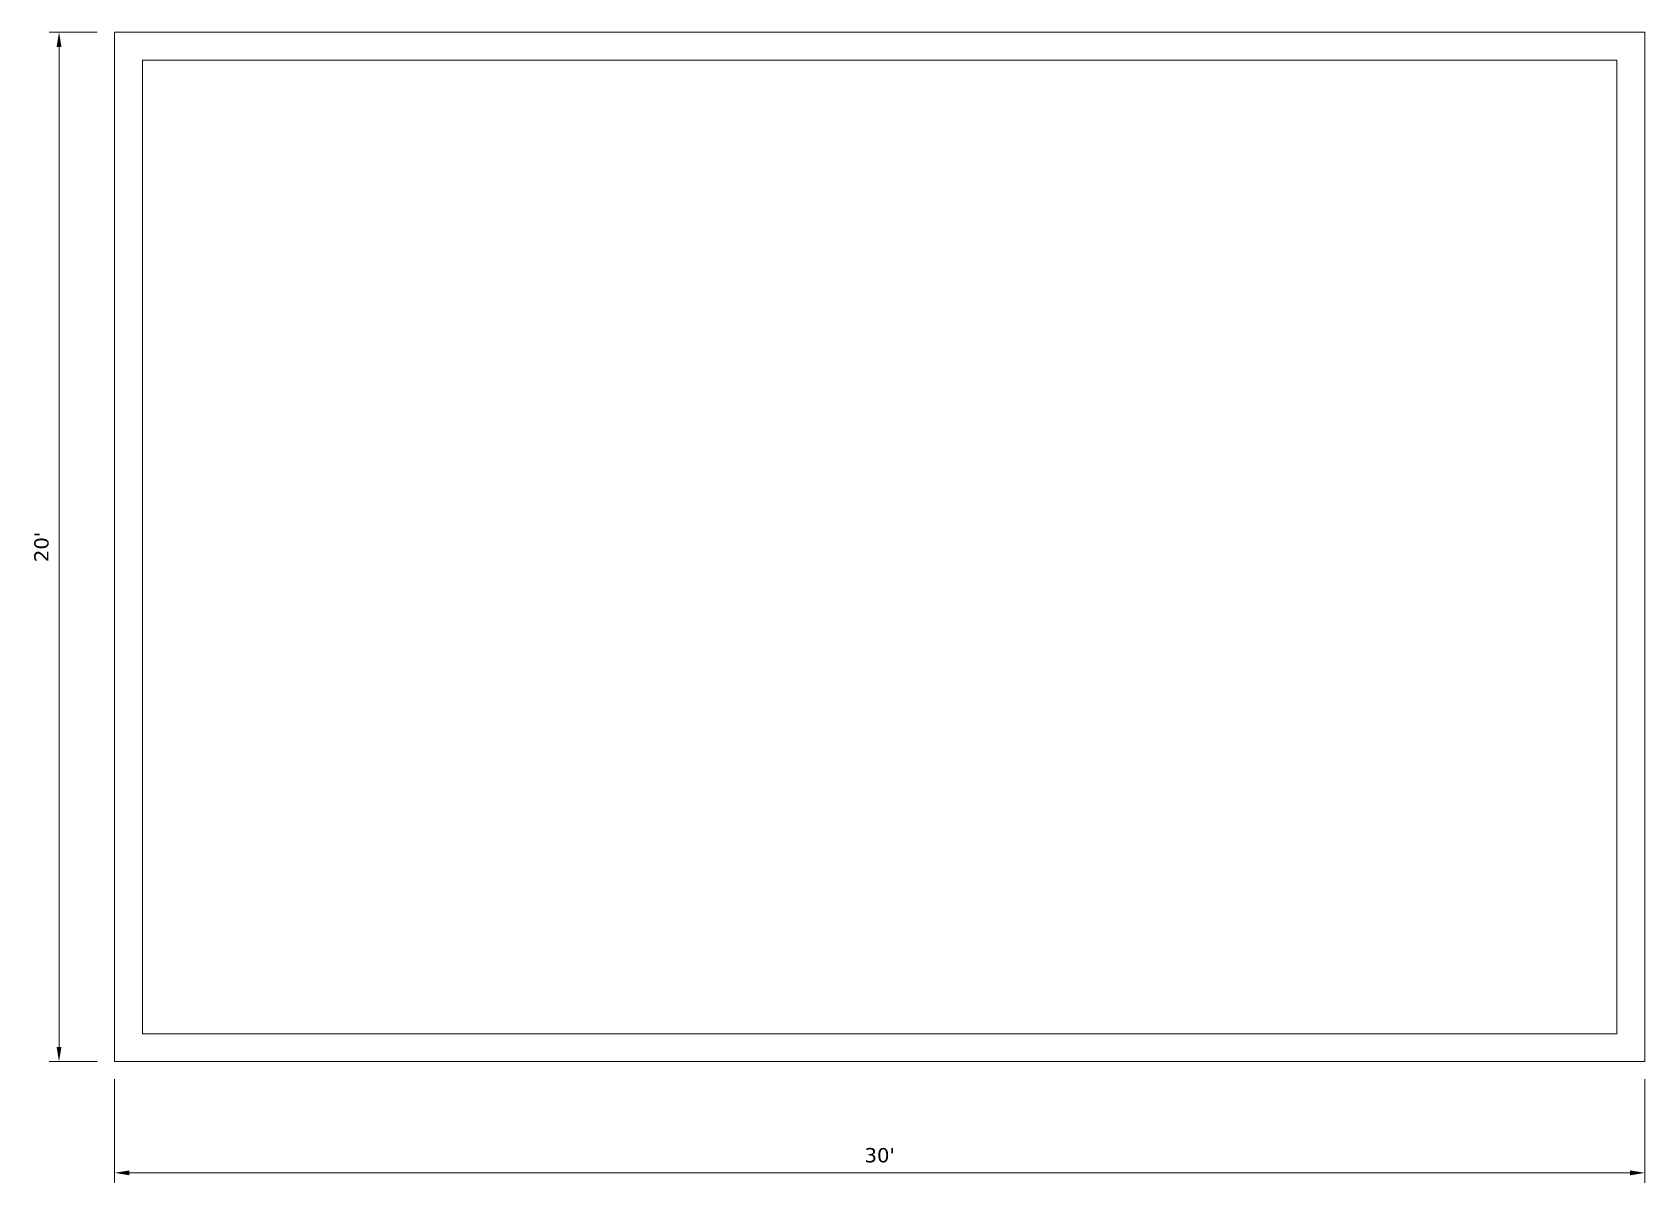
# Paper-space layout 'Layout1' of a CAD drawing. Header units: millimetres. Extents: x 35 to 325, y 40 to 247.
import ezdxf

# ---------------------------------------------------------------- set-up
doc = ezdxf.new("R2010")
doc.units = ezdxf.units.MM
doc.layers.add('Default', color=7, linetype='Continuous')
doc.styles.add('Verdana', font='')
doc.styles.get('Verdana').set_extended_font_data('Verdana')
doc.dimstyles.new('DS_0', dxfattribs={"dimtxt": 0.18, "dimasz": 0.18, "dimexe": 0.18, "dimexo": 0.0625, "dimgap": 0.09, "dimtad": 0, "dimtih": 1, "dimtoh": 1, "dimdec": 4, "dimzin": 0, "dimdsep": 46, "dimcen": 0.09, "dimadec": 0, "dimazin": 0, "dimtfac": 1, "dimtdec": 4, "dimtofl": 0, "dimtmove": 0, "dimatfit": 3, "dimfxl": 1, "dimtolj": 1, "dimtzin": 0, "dimarcsym": 0})

# ---------------------------------------------------------------- blocks, each defined once
blk = doc.blocks.new('*D11')
at = {"layer": 'Default', "color": 7, "lineweight": 15, "ltscale": 0.5}
for p, q in [((46.83, 247), (38.22, 247)), ((40, 244.35), (40, 64.65)), ((46.83, 62), (38.22, 62))]:
    blk.add_line(p, q, dxfattribs=at)
at = {"layer": 'Default', "color": 7}
for points in [[(40.44, 244.35), (39.56, 244.35), (40, 247)], [(39.56, 64.65), (40.44, 64.65), (40, 62)]]:
    blk.add_solid(points, dxfattribs=at)
at = {"layer": 'Defpoints', "color": 0}
for p in [(50, 247), (40, 62), (50, 62)]:
    blk.add_point(p, dxfattribs=at)
at = {"layer": 'Default', "color": 0, "insert": (36.85, 154.5), "char_height": 2.54, "attachment_point": 5, "rotation": 90, "style": 'Verdana'}
blk.add_mtext("\\A1;\\fVerdana|b0|i0|p0;\\H1.010150x;\\l20'\\P", dxfattribs=at)
blk = doc.blocks.new('*D12')
at = {"layer": 'Default', "color": 7, "lineweight": 15, "ltscale": 0.5}
for p, q in [((50, 58.82), (50, 40.22)), ((325, 58.82), (325, 40.22)), ((52.65, 42), (322.35, 42))]:
    blk.add_line(p, q, dxfattribs=at)
at = {"layer": 'Default', "color": 7}
for points in [[(52.65, 42.44), (52.65, 41.56), (50, 42)], [(322.35, 41.56), (322.35, 42.44), (325, 42)]]:
    blk.add_solid(points, dxfattribs=at)
at = {"layer": 'Defpoints', "color": 0}
for p in [(50, 62), (325, 62), (325, 42)]:
    blk.add_point(p, dxfattribs=at)
at = {"layer": 'Default', "color": 0, "insert": (187.5, 45.15), "char_height": 2.54, "attachment_point": 5, "style": 'Verdana'}
blk.add_mtext("\\A1;\\fVerdana|b0|i0|p0;\\H1.010150x;\\l30'\\P", dxfattribs=at)
blk = doc.blocks.new('GROUP_0')
at = {"layer": 'Default', "color": 7, "lineweight": 15, "ltscale": 0.5, "transparency": 33554687}
for p, q in [((50, 247), (325, 247)), ((50, 62), (50, 247)), ((325, 247), (325, 62)), ((325, 62), (50, 62))]:
    blk.add_line(p, q, dxfattribs=at)

psp = doc.layouts.get("Layout1")

# ---------------------------------------------------------------- linework, layer by layer
at = {"layer": 'Default', "color": 7, "lineweight": 15, "ltscale": 0.5, "transparency": 33554687}
for p, q in [((55, 242), (320, 242)), ((55, 67), (55, 242)), ((320, 242), (320, 67)), ((320, 67), (55, 67))]:
    psp.add_line(p, q, dxfattribs=at)

# ---------------------------------------------------------------- block references
at = {"layer": 'Default'}
psp.add_blockref('GROUP_0', (0, 0), dxfattribs=at)

# ---------------------------------------------------------------- dimensions: what is measured, and where the dimension line sits
at = {"layer": 'Default', "ltscale": 0.5}
dim = psp.add_linear_dim(base=(40, 62), p1=(50, 247), p2=(50, 62), angle=270, text="\\fVerdana|b0|i0|p0;\\H1.010150x;\\l20'\\P", dimstyle='DS_0', override={"dimtxt": 2.54, "dimasz": 2.645834, "dimexe": 1.778, "dimexo": 3.175003, "dimgap": 1.778, "dimtad": 1, "dimtih": 0, "dimdec": 2, "dimlfac": 0.003281, "dimlunit": 2, "dimpost": "'", "dimtxsty": 'Verdana', "dimsah": 1, "dimclrd": 7, "dimclre": 7, "dimtix": 1, "dimlwd": 15, "dimlwe": 15}, dxfattribs=at)
dim.commit()
dim.dimension.update_dxf_attribs({"geometry": '*D11', "text_midpoint": (36.854, 154.5)})
dim = psp.add_linear_dim(base=(325, 42), p1=(50, 62), p2=(325, 62), text="\\fVerdana|b0|i0|p0;\\H1.010150x;\\l30'\\P", dimstyle='DS_0', override={"dimtxt": 2.54, "dimasz": 2.645834, "dimexe": 1.778, "dimexo": 3.175, "dimgap": 1.778, "dimtad": 1, "dimtih": 0, "dimdec": 2, "dimlfac": 0.003281, "dimlunit": 2, "dimpost": "'", "dimtxsty": 'Verdana', "dimsah": 1, "dimclrd": 7, "dimclre": 7, "dimtix": 1, "dimlwd": 15, "dimlwe": 15}, dxfattribs=at)
dim.commit()
dim.dimension.update_dxf_attribs({"geometry": '*D12', "text_midpoint": (187.5, 45.145)})

doc.saveas('drawing.dxf')
